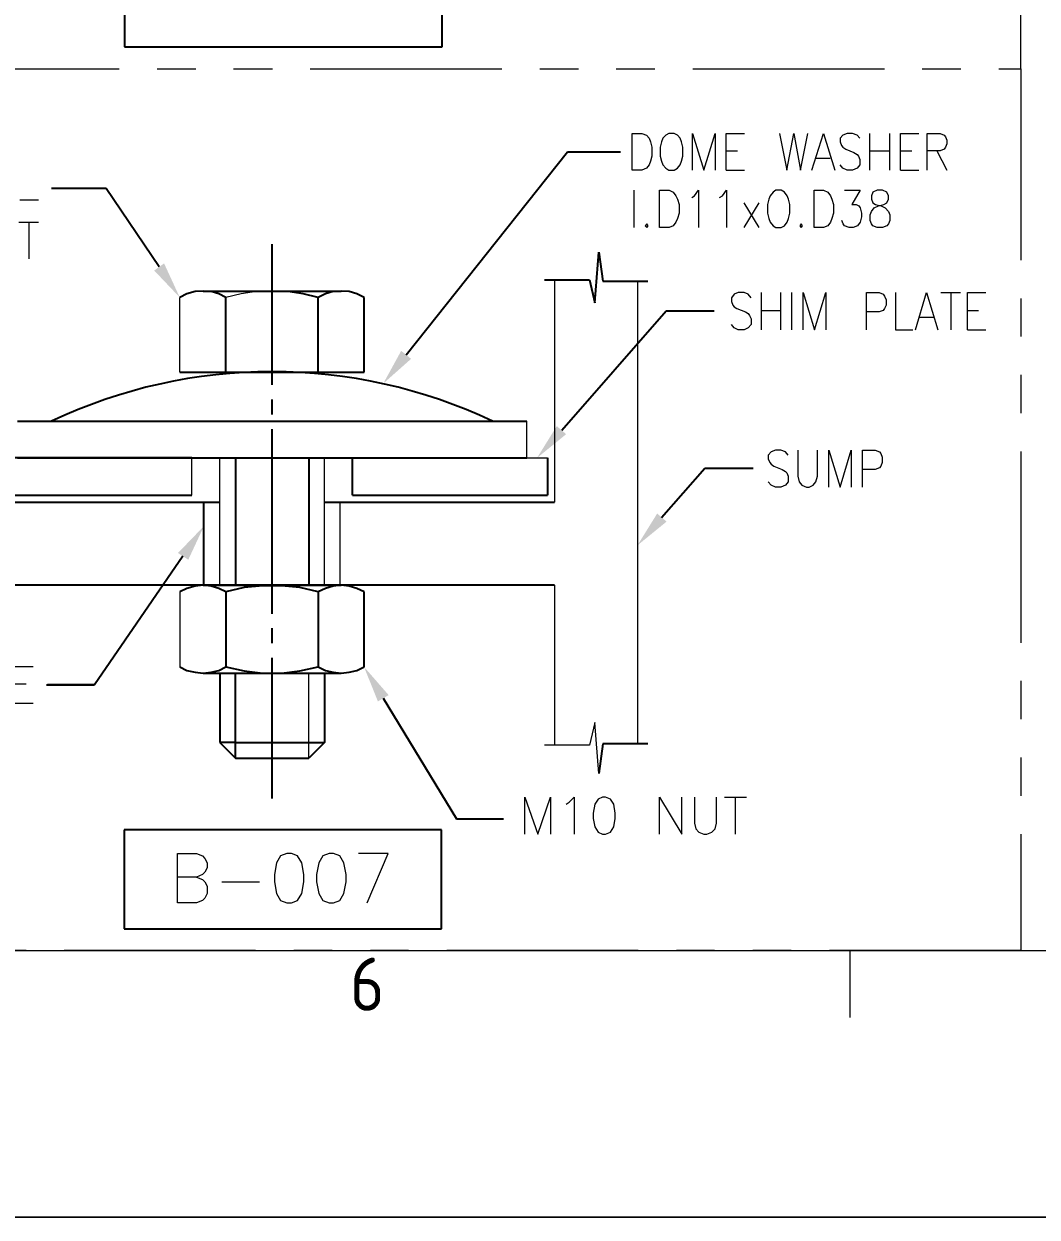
# Model space of a CAD drawing. Header units: inches. Extents: x -15980 to 45789, y -23276 to 2417.
# Drawn here: x 5702 to 6375, y -20343 to -19551 of the extents above; entities that cross this region are included whole.
import ezdxf
from ezdxf.enums import TextEntityAlignment as Align

# ---------------------------------------------------------------- set-up
doc = ezdxf.new("R2010")
doc.units = ezdxf.units.IN
doc.header["$MEASUREMENT"] = 0
doc.linetypes.add('PHANTOMX2', pattern=[127, 63.5, -12.7, 12.7, -12.7, 12.7, -12.7])
for name, color, linetype, lineweight in [('CADRE', 254, 'Continuous', 5), ('Color-7-Line_Weight-25', 7, 'Continuous', 25), ('Color-7-Line_Weight-9', 7, 'Continuous', 9), ('HATCH', 130, 'PHANTOMX2', 9), ('Plot Plan', 9, 'Continuous', 0), ('TEXT', 2, 'Continuous', 13)]:
    doc.layers.add(name, color=color, linetype=linetype, lineweight=lineweight)
doc.layers.add('dim', color=82, linetype='Continuous')
doc.styles.add('ISO Proportional', font='isocp.shx')

# ---------------------------------------------------------------- blocks, each defined once
blk = doc.blocks.new('A$C672abb9b')
at = {"layer": 'dim'}
for p, q in [((384.52, 80.3), (384.52, 14.52)), ((595.24, 14.52), (595.24, 80.3)), ((384.52, 14.52), (595.24, 14.52))]:
    blk.add_line(p, q, dxfattribs=at)
at = {"layer": 'HATCH', "ltscale": 2}
blk.add_lwpolyline([(0, 0), (979.47, 0), (979.47, 585.42), (0, 585.42)], close=True, dxfattribs=at)
blk = doc.blocks.new('A$C753a842a')
at = {"layer": 'dim'}
for points in [[(411.01, 756.72), (404.46, 751.96), (421.43, 734.1)], [(575, 693.33), (568.45, 698.69), (556.55, 676.96)], [(671.73, 648.69), (677.98, 643.33), (658.63, 627.56)], [(738.39, 590.65), (744.64, 585.29), (725.3, 569.52)], [(420.24, 564.46), (427.08, 560), (437.5, 582.32)], [(552.98, 465.95), (560.12, 470.12), (543.75, 488.87)]]:
    blk.add_hatch(color=256, dxfattribs=at).paths.add_polyline_path(points)
at = {"layer": 'Color-7-Line_Weight-25', "linetype": 'Continuous'}
for p, q in [((482.74, 676.07), (482.74, 769.52)), ((697.02, 730.53), (699.7, 764.16)), ((699.7, 764.16), (702.38, 744.82)), ((663.69, 745.71), (693.45, 745.71)), ((693.45, 745.71), (697.02, 730.53)), ((702.38, 744.82), (732.14, 744.82)), ((431.55, 737.97), (426.19, 736.48)), ((436.91, 738.27), (431.55, 737.97)), ((436.91, 738.27), (528.57, 738.27)), ((442.26, 737.97), (436.91, 738.27)), ((447.32, 736.48), (442.26, 737.97)), ((493.16, 737.97), (482.74, 738.27)), ((503.27, 736.48), (493.16, 737.97)), ((523.21, 737.97), (518.16, 736.48)), ((528.57, 738.27), (523.21, 737.97)), ((533.93, 737.97), (528.57, 738.27)), ((538.99, 736.48), (533.93, 737.97)), ((426.19, 736.48), (421.43, 734.1)), ((452.08, 734.1), (447.32, 736.48)), ((452.08, 684.4), (452.08, 734.1)), ((513.39, 734.1), (503.27, 736.48)), ((518.16, 736.48), (513.39, 734.1)), ((513.39, 684.4), (513.39, 734.1)), ((543.75, 734.1), (538.99, 736.48)), ((543.75, 684.4), (543.75, 734.1)), ((421.43, 684.4), (543.75, 684.4)), ((482.74, 656.43), (482.74, 666.25)), ((313.69, 651.96), (651.79, 651.96)), ((482.74, 523.98), (482.74, 646.6)), ((429.47, 627.56), (211.31, 627.56)), ((313.69, 627.56), (651.79, 627.56)), ((458.33, 627.56), (458.33, 543.03)), ((507.14, 627.56), (507.14, 543.03)), ((536.01, 602.85), (536.01, 627.56)), ((665.48, 627.56), (665.48, 602.85)), ((212.2, 602.85), (429.47, 602.85)), ((536.01, 602.85), (665.48, 602.85)), ((269.64, 598.09), (447.92, 598.09)), ((437.5, 543.03), (437.5, 598.09)), ((517.56, 598.09), (670.24, 598.09)), ((670.24, 543.03), (269.64, 543.03)), ((426.19, 540.95), (421.43, 538.57)), ((431.55, 542.44), (426.19, 540.95)), ((436.91, 543.03), (431.55, 542.44)), ((436.91, 543.03), (528.57, 543.03)), ((442.26, 542.44), (436.91, 543.03)), ((447.32, 540.95), (442.26, 542.44)), ((452.08, 538.57), (447.32, 540.95)), ((464.29, 541.54), (452.08, 538.57)), ((476.49, 542.73), (464.29, 541.54)), ((488.99, 542.73), (476.49, 542.73)), ((501.19, 541.54), (488.99, 542.73)), ((513.39, 538.57), (501.19, 541.54)), ((518.16, 540.95), (513.39, 538.57)), ((523.21, 542.44), (518.16, 540.95)), ((528.57, 543.03), (523.21, 542.44)), ((533.93, 542.44), (528.57, 543.03)), ((538.99, 540.95), (533.93, 542.44)), ((543.75, 538.57), (538.99, 540.95)), ((452.08, 538.57), (452.08, 488.87)), ((513.39, 538.57), (513.39, 488.87)), ((543.75, 488.87), (543.75, 538.57)), ((482.74, 504.64), (482.74, 514.46)), ((482.74, 401.37), (482.74, 494.82)), ((421.43, 488.87), (426.19, 486.48)), ((426.19, 486.48), (431.55, 485.29)), ((431.55, 485.29), (436.91, 484.7)), ((436.91, 484.7), (442.26, 485.29)), ((436.91, 484.7), (528.57, 484.7)), ((442.26, 485.29), (447.32, 486.48)), ((447.32, 486.48), (452.08, 488.87)), ((447.92, 484.7), (447.92, 438.57)), ((452.08, 488.87), (464.29, 486.19)), ((458.33, 428.15), (458.33, 484.7)), ((464.29, 486.19), (476.49, 484.7)), ((476.49, 484.7), (488.99, 484.7)), ((488.99, 484.7), (501.19, 486.19)), ((501.19, 486.19), (513.39, 488.87)), ((513.39, 488.87), (518.16, 486.48)), ((517.56, 484.7), (517.56, 438.57)), ((518.16, 486.48), (523.21, 485.29)), ((523.21, 485.29), (528.57, 484.7)), ((528.57, 484.7), (533.93, 485.29)), ((533.93, 485.29), (538.99, 486.48)), ((538.99, 486.48), (543.75, 488.87)), ((458.33, 438.57), (447.92, 438.57)), ((447.92, 438.57), (458.33, 428.15)), ((458.33, 438.57), (507.14, 438.57)), ((507.14, 438.57), (517.56, 438.57)), ((517.56, 438.57), (507.14, 428.15)), ((702.38, 437.68), (699.7, 418.03)), ((732.14, 437.68), (702.38, 437.68)), ((458.33, 428.15), (507.14, 428.15))]:
    blk.add_line(p, q, dxfattribs=at)
blk.add_arc((482.74, 342.42), 342.42, 64.68314, 115.31686, dxfattribs=at)
at = {"layer": 'Color-7-Line_Weight-9', "linetype": 'Continuous'}
for p, q in [((670.24, 745.71), (670.24, 598.09)), ((725.3, 744.82), (725.3, 437.68)), ((421.43, 684.4), (421.43, 734.1)), ((651.79, 627.56), (651.79, 651.96)), ((429.47, 602.85), (429.47, 627.56)), ((447.92, 543.03), (447.92, 627.56)), ((517.56, 543.03), (517.56, 627.56)), ((536.01, 627.56), (665.48, 627.56)), ((527.98, 543.03), (527.98, 598.09)), ((670.24, 543.03), (670.24, 436.78)), ((421.43, 538.57), (421.43, 488.87)), ((507.14, 428.15), (507.14, 484.7))]:
    blk.add_line(p, q, dxfattribs=at)
for points in [[(482.74, 738.27), (472.32, 737.97), (462.2, 736.48), (452.08, 734.1)], [(699.7, 418.03), (697.02, 451.96), (693.45, 436.78), (663.69, 436.78)]]:
    blk.add_lwpolyline(points, dxfattribs=at)
at = {"layer": 'dim'}
for p, q in [((571.73, 696.01), (678.87, 830.83)), ((678.87, 830.83), (713.99, 830.83)), ((372.62, 806.43), (336.31, 806.43)), ((407.74, 754.34), (372.62, 806.43)), ((675, 646.01), (744.35, 725.18)), ((744.35, 725.18), (776.19, 725.18)), ((741.37, 587.97), (769.94, 620.71)), ((769.94, 620.71), (802.08, 620.71)), ((423.51, 562.38), (364.88, 476.96)), ((333.04, 476.96), (364.88, 476.96)), ((364.88, 476.96), (333.63, 476.96)), ((556.55, 468.03), (605.06, 387.97)), ((384.52, 380.77), (384.52, 315)), ((595.24, 380.77), (384.52, 380.77)), ((595.24, 315), (595.24, 380.77)), ((605.06, 387.97), (636.31, 387.97)), ((384.52, 315), (595.24, 315))]:
    blk.add_line(p, q, dxfattribs=at)
at = {"layer": 'HATCH', "ltscale": 2}
blk.add_lwpolyline([(0, 885.89), (979.76, 885.89), (979.76, 300.47), (0, 300.47)], close=True, dxfattribs=at)
at = {"layer": 'TEXT', "ltscale": 0.5}
for p, q in [((742.26, 839.76), (741.37, 837.38)), ((744.05, 841.84), (742.26, 839.76)), ((746.13, 843.03), (744.05, 841.84)), ((749.7, 843.03), (746.13, 843.03)), ((751.79, 841.84), (749.7, 843.03)), ((753.57, 839.76), (751.79, 841.84)), ((754.46, 837.38), (753.57, 839.76)), ((761.91, 818.63), (761.91, 843.03)), ((761.91, 843.03), (769.35, 818.63)), ((769.35, 818.63), (776.79, 843.03)), ((776.79, 843.03), (776.79, 818.63)), ((784.23, 818.63), (784.23, 843.03)), ((784.23, 843.03), (796.43, 843.03)), ((819.64, 843.03), (824.41, 818.63)), ((824.41, 818.63), (829.17, 843.03)), ((829.17, 843.03), (833.63, 818.63)), ((833.63, 818.63), (838.39, 843.03)), ((841.07, 818.63), (848.81, 843.03)), ((848.81, 843.03), (856.25, 818.63)), ((861.61, 841.84), (859.82, 839.76)), ((859.82, 839.76), (859.82, 837.38)), ((864.58, 843.03), (861.61, 841.84)), ((868.16, 843.03), (864.58, 843.03)), ((871.13, 841.84), (868.16, 843.03)), ((872.92, 839.76), (871.13, 841.84)), ((879.47, 843.03), (879.47, 818.63)), ((892.56, 843.03), (892.56, 818.63)), ((900, 818.63), (900, 843.03)), ((900, 843.03), (912.2, 843.03)), ((917.56, 818.63), (917.56, 843.03)), ((917.56, 843.03), (926.19, 843.03)), ((926.19, 843.03), (928.87, 841.84)), ((928.87, 841.84), (929.76, 840.65)), ((929.76, 840.65), (930.66, 838.57)), ((741.37, 837.38), (740.48, 833.81)), ((740.48, 833.81), (740.48, 827.85)), ((755.36, 833.81), (754.46, 837.38)), ((755.36, 827.85), (755.36, 833.81)), ((859.82, 837.38), (860.72, 835)), ((860.72, 835), (861.61, 833.81)), ((861.61, 833.81), (863.69, 832.62)), ((863.69, 832.62), (869.05, 830.24)), ((928.87, 832.62), (926.19, 831.43)), ((929.76, 833.81), (928.87, 832.62)), ((930.66, 836.19), (929.76, 833.81)), ((930.66, 838.57), (930.66, 836.19)), ((740.48, 827.85), (741.37, 824.58)), ((741.37, 824.58), (742.26, 822.2)), ((753.57, 822.2), (754.46, 824.58)), ((754.46, 824.58), (755.36, 827.85)), ((784.23, 831.43), (791.67, 831.43)), ((844.05, 826.66), (853.27, 826.66)), ((869.05, 830.24), (871.13, 829.04)), ((871.13, 829.04), (872.02, 827.85)), ((872.02, 827.85), (872.92, 825.77)), ((872.92, 825.77), (872.92, 822.2)), ((879.47, 831.43), (892.56, 831.43)), ((900, 831.43), (907.44, 831.43)), ((926.19, 831.43), (917.56, 831.43)), ((924.11, 831.43), (930.66, 818.63)), ((742.26, 822.2), (744.05, 819.82)), ((744.05, 819.82), (746.13, 818.63)), ((746.13, 818.63), (749.7, 818.63)), ((749.7, 818.63), (751.79, 819.82)), ((751.79, 819.82), (753.57, 822.2)), ((784.23, 818.63), (796.43, 818.63)), ((861.61, 819.82), (859.82, 822.2)), ((864.58, 818.63), (861.61, 819.82)), ((868.16, 818.63), (864.58, 818.63)), ((871.13, 819.82), (868.16, 818.63)), ((872.92, 822.2), (871.13, 819.82)), ((900, 818.63), (912.2, 818.63)), ((722.92, 805.23), (722.92, 780.53)), ((739.88, 780.53), (739.88, 805.23)), ((739.88, 805.23), (746.43, 805.23)), ((746.43, 805.23), (749.11, 804.04)), ((749.11, 804.04), (750.89, 801.66)), ((750.89, 801.66), (751.79, 799.28)), ((761.31, 800.47), (763.1, 801.66)), ((763.1, 801.66), (765.77, 805.23)), ((765.77, 805.23), (765.77, 780.53)), ((779.76, 800.47), (781.85, 801.66)), ((781.85, 801.66), (784.52, 805.23)), ((784.52, 805.23), (784.52, 780.53)), ((813.39, 801.66), (812.5, 799.28)), ((815.48, 804.04), (813.39, 801.66)), ((817.26, 805.23), (815.48, 804.04)), ((820.83, 805.23), (817.26, 805.23)), ((822.92, 804.04), (820.83, 805.23)), ((824.7, 801.66), (822.92, 804.04)), ((825.6, 799.28), (824.7, 801.66)), ((842.56, 780.53), (842.56, 805.23)), ((842.56, 805.23), (848.81, 805.23)), ((848.81, 805.23), (851.79, 804.04)), ((851.79, 804.04), (853.57, 801.66)), ((853.57, 801.66), (854.47, 799.28)), ((862.8, 805.23), (873.22, 805.23)), ((873.22, 805.23), (867.56, 795.71)), ((881.55, 804.04), (880.66, 801.66)), ((880.66, 801.66), (880.66, 799.28)), ((884.52, 805.23), (881.55, 804.04)), ((888.1, 805.23), (884.52, 805.23)), ((890.78, 804.04), (888.1, 805.23)), ((891.97, 801.66), (890.78, 804.04)), ((891.97, 799.28), (891.97, 801.66)), ((315.18, 798.99), (327.68, 798.99)), ((751.79, 799.28), (752.98, 795.71)), ((752.98, 795.71), (752.98, 790.06)), ((795.83, 796.9), (805.95, 780.53)), ((805.95, 796.9), (795.83, 780.53)), ((812.5, 799.28), (811.61, 795.71)), ((811.61, 795.71), (811.61, 790.06)), ((826.49, 795.71), (825.6, 799.28)), ((826.49, 790.06), (826.49, 795.71)), ((854.47, 799.28), (855.36, 795.71)), ((855.36, 795.71), (855.36, 790.06)), ((867.56, 795.71), (870.54, 795.71)), ((870.54, 795.71), (872.32, 794.82)), ((872.32, 794.82), (873.22, 793.63)), ((873.22, 793.63), (874.11, 790.06)), ((880.66, 799.28), (881.55, 796.9)), ((880.66, 791.25), (882.44, 793.63)), ((881.55, 796.9), (883.33, 795.71)), ((882.44, 793.63), (885.42, 794.82)), ((883.33, 795.71), (887.2, 794.82)), ((885.42, 794.82), (888.99, 795.71)), ((887.2, 794.82), (889.88, 793.63)), ((888.99, 795.71), (890.78, 796.9)), ((889.88, 793.63), (891.97, 791.25)), ((890.78, 796.9), (891.97, 799.28)), ((751.79, 786.48), (750.89, 784.1)), ((752.98, 790.06), (751.79, 786.48)), ((811.61, 790.06), (812.5, 786.48)), ((812.5, 786.48), (813.39, 784.1)), ((824.7, 784.1), (825.6, 786.48)), ((825.6, 786.48), (826.49, 790.06)), ((854.47, 786.48), (853.57, 784.1)), ((855.36, 790.06), (854.47, 786.48)), ((861.91, 782.91), (861.01, 785.29)), ((874.11, 787.68), (873.22, 784.1)), ((874.11, 790.06), (874.11, 787.68)), ((879.76, 788.87), (880.66, 791.25)), ((879.76, 785.29), (879.76, 788.87)), ((880.66, 782.91), (879.76, 785.29)), ((891.97, 791.25), (892.86, 788.87)), ((892.86, 785.29), (891.97, 782.91)), ((892.86, 788.87), (892.86, 785.29)), ((314.58, 784.1), (327.68, 784.1)), ((321.13, 784.1), (321.13, 759.7)), ((731.55, 782.91), (730.36, 781.72)), ((730.36, 781.72), (731.55, 780.53)), ((732.44, 781.72), (731.55, 782.91)), ((731.55, 780.53), (732.44, 781.72)), ((746.43, 780.53), (739.88, 780.53)), ((749.11, 781.72), (746.43, 780.53)), ((750.89, 784.1), (749.11, 781.72)), ((813.39, 784.1), (815.48, 781.72)), ((815.48, 781.72), (817.26, 780.53)), ((817.26, 780.53), (820.83, 780.53)), ((820.83, 780.53), (822.92, 781.72)), ((822.92, 781.72), (824.7, 784.1)), ((833.93, 782.91), (833.04, 781.72)), ((833.04, 781.72), (833.93, 780.53)), ((834.82, 781.72), (833.93, 782.91)), ((833.93, 780.53), (834.82, 781.72)), ((848.81, 780.53), (842.56, 780.53)), ((851.79, 781.72), (848.81, 780.53)), ((853.57, 784.1), (851.79, 781.72)), ((862.8, 781.72), (861.91, 782.91)), ((865.77, 780.53), (862.8, 781.72)), ((868.45, 780.53), (865.77, 780.53)), ((871.43, 781.72), (868.45, 780.53)), ((873.22, 784.1), (871.43, 781.72)), ((881.55, 781.72), (880.66, 782.91)), ((884.52, 780.53), (881.55, 781.72)), ((888.1, 780.53), (884.52, 780.53)), ((890.78, 781.72), (888.1, 780.53)), ((891.97, 782.91), (890.78, 781.72)), ((807.44, 737.38), (807.44, 712.68)), ((820.24, 737.38), (820.24, 712.68)), ((827.68, 737.38), (827.68, 712.68)), ((835.42, 712.68), (835.42, 737.38)), ((835.42, 737.38), (842.86, 712.68)), ((842.86, 712.68), (850.3, 737.38)), ((850.3, 737.38), (850.3, 712.68)), ((877.38, 712.68), (877.38, 737.38)), ((877.38, 737.38), (885.72, 737.38)), ((885.72, 737.38), (888.39, 736.19)), ((896.73, 737.38), (896.73, 712.68)), ((909.82, 712.68), (917.26, 737.38)), ((917.26, 737.38), (924.7, 712.68)), ((926.79, 737.38), (939.88, 737.38)), ((933.33, 737.38), (933.33, 712.68)), ((944.35, 712.68), (944.35, 737.38)), ((944.35, 737.38), (956.55, 737.38)), ((888.39, 736.19), (889.29, 735)), ((889.29, 735), (890.48, 732.62)), ((890.48, 729.04), (889.29, 726.66)), ((890.48, 732.62), (890.48, 729.04)), ((807.44, 725.47), (820.24, 725.47)), ((885.72, 724.58), (877.38, 724.58)), ((888.39, 725.47), (885.72, 724.58)), ((889.29, 726.66), (888.39, 725.47)), ((912.8, 721.01), (922.02, 721.01)), ((944.35, 725.47), (951.79, 725.47)), ((896.73, 712.68), (908.04, 712.68)), ((944.35, 712.68), (956.55, 712.68)), ((831.85, 632.62), (831.85, 615.35)), ((844.94, 615.35), (844.94, 632.62)), ((852.38, 608.21), (852.38, 632.62)), ((852.38, 632.62), (859.82, 608.21)), ((859.82, 608.21), (867.26, 632.62)), ((867.26, 632.62), (867.26, 608.21)), ((874.7, 608.21), (874.7, 632.62)), ((874.7, 632.62), (883.04, 632.62)), ((883.04, 632.62), (886.01, 631.72)), ((886.01, 631.72), (886.91, 630.53)), ((886.91, 630.53), (887.8, 628.15)), ((887.8, 628.15), (887.8, 624.58)), ((883.04, 619.82), (874.7, 619.82)), ((886.01, 621.01), (883.04, 619.82)), ((886.91, 622.2), (886.01, 621.01)), ((887.8, 624.58), (886.91, 622.2)), ((831.85, 615.35), (832.74, 611.78)), ((832.74, 611.78), (834.52, 609.4)), ((841.97, 609.4), (843.75, 611.78)), ((843.75, 611.78), (844.94, 615.35)), ((834.52, 609.4), (837.5, 608.21)), ((837.5, 608.21), (839.29, 608.21)), ((839.29, 608.21), (841.97, 609.4)), ((311.91, 489.16), (324.11, 489.16)), ((311.91, 477.56), (319.35, 477.56)), ((311.91, 464.76), (324.11, 464.76)), ((650.6, 377.85), (650.6, 402.26)), ((650.6, 402.26), (659.23, 377.85)), ((659.23, 377.85), (667.56, 402.26)), ((667.56, 402.26), (667.56, 377.85)), ((677.98, 397.79), (680.06, 398.98)), ((680.06, 398.98), (683.33, 402.26)), ((683.33, 402.26), (683.33, 377.85)), ((697.02, 397.79), (695.83, 391.84)), ((699.11, 401.07), (697.02, 397.79)), ((702.08, 402.26), (699.11, 401.07)), ((704.17, 402.26), (702.08, 402.26)), ((707.44, 401.07), (704.17, 402.26)), ((709.52, 397.79), (707.44, 401.07)), ((710.42, 391.84), (709.52, 397.79)), ((739.88, 377.85), (739.88, 402.26)), ((739.88, 402.26), (754.76, 377.85)), ((754.76, 377.85), (754.76, 402.26)), ((763.1, 402.26), (763.1, 385)), ((777.68, 385), (777.68, 402.26)), ((783.04, 402.26), (797.62, 402.26)), ((790.18, 402.26), (790.18, 377.85)), ((695.83, 391.84), (695.83, 388.27)), ((695.83, 388.27), (697.02, 382.62)), ((709.52, 382.62), (710.42, 388.27)), ((710.42, 388.27), (710.42, 391.84)), ((697.02, 382.62), (699.11, 379.04)), ((707.44, 379.04), (709.52, 382.62)), ((763.1, 385), (763.99, 381.42)), ((763.99, 381.42), (766.07, 379.04)), ((774.7, 379.04), (776.79, 381.42)), ((776.79, 381.42), (777.68, 385)), ((699.11, 379.04), (702.08, 377.85)), ((702.08, 377.85), (704.17, 377.85)), ((704.17, 377.85), (707.44, 379.04)), ((766.07, 379.04), (769.35, 377.85)), ((769.35, 377.85), (771.43, 377.85)), ((771.43, 377.85), (774.7, 379.04)), ((419.94, 332.26), (419.94, 365)), ((419.94, 365), (432.44, 365)), ((432.44, 365), (436.61, 363.51)), ((492.56, 365), (488.39, 363.51)), ((495.54, 365), (492.56, 365)), ((499.7, 363.51), (495.54, 365)), ((520.54, 365), (516.37, 363.51)), ((523.51, 365), (520.54, 365)), ((527.68, 363.51), (523.51, 365)), ((559.82, 365), (540.18, 365)), ((545.83, 332.26), (559.82, 365)), ((436.61, 363.51), (438.1, 361.72)), ((438.1, 361.72), (439.58, 358.75)), ((439.58, 358.75), (439.58, 355.47)), ((485.71, 358.75), (484.23, 351.01)), ((488.39, 363.51), (485.71, 358.75)), ((502.38, 358.75), (499.7, 363.51)), ((503.87, 351.01), (502.38, 358.75)), ((513.69, 358.75), (512.2, 351.01)), ((516.37, 363.51), (513.69, 358.75)), ((530.36, 358.75), (527.68, 363.51)), ((531.85, 351.01), (530.36, 358.75)), ((432.44, 349.22), (419.94, 349.22)), ((436.61, 351.01), (432.44, 349.22)), ((432.44, 349.22), (436.61, 347.73)), ((438.1, 352.5), (436.61, 351.01)), ((439.58, 355.47), (438.1, 352.5)), ((484.23, 351.01), (484.23, 346.25)), ((503.87, 346.25), (503.87, 351.01)), ((512.2, 351.01), (512.2, 346.25)), ((531.85, 346.25), (531.85, 351.01)), ((436.61, 347.73), (438.1, 346.25)), ((438.1, 346.25), (439.58, 343.27)), ((439.58, 343.27), (439.58, 338.51)), ((449.41, 346.25), (474.41, 346.25)), ((484.23, 346.25), (485.71, 338.51)), ((502.38, 338.51), (503.87, 346.25)), ((512.2, 346.25), (513.69, 338.51)), ((530.36, 338.51), (531.85, 346.25)), ((436.61, 333.75), (432.44, 332.26)), ((438.1, 335.23), (436.61, 333.75)), ((439.58, 338.51), (438.1, 335.23)), ((485.71, 338.51), (488.39, 333.75)), ((488.39, 333.75), (492.56, 332.26)), ((495.54, 332.26), (499.7, 333.75)), ((499.7, 333.75), (502.38, 338.51)), ((513.69, 338.51), (516.37, 333.75)), ((516.37, 333.75), (520.54, 332.26)), ((523.51, 332.26), (527.68, 333.75)), ((527.68, 333.75), (530.36, 338.51)), ((432.44, 332.26), (419.94, 332.26)), ((492.56, 332.26), (495.54, 332.26)), ((520.54, 332.26), (523.51, 332.26))]:
    blk.add_line(p, q, dxfattribs=at)
blk.add_lwpolyline([(721.73, 818.63), (721.73, 843.03), (728.27, 843.03), (731.25, 841.84), (733.04, 839.76), (733.93, 837.38), (734.82, 833.81), (734.82, 827.85), (733.93, 824.58), (733.04, 822.2), (731.25, 819.82), (728.27, 818.63)], close=True, dxfattribs=at)
for points in [[(800.89, 733.81), (798.81, 736.19), (796.13, 737.38), (792.26, 737.38), (789.58, 736.19), (787.8, 733.81), (787.8, 731.43), (788.69, 729.04), (789.58, 727.85), (791.37, 726.66), (797.02, 724.58), (798.81, 723.39), (799.7, 722.2), (800.89, 719.82), (800.89, 716.25), (798.81, 713.87), (796.13, 712.68), (792.26, 712.68), (789.58, 713.87), (787.8, 716.25)], [(825.3, 629.34), (823.51, 631.72), (820.54, 632.62), (816.97, 632.62), (813.99, 631.72), (812.2, 629.34), (812.2, 626.96), (813.1, 624.58), (813.99, 623.39), (815.77, 622.2), (821.43, 619.82), (823.51, 618.63), (824.41, 617.73), (825.3, 615.35), (825.3, 611.78), (823.51, 609.4), (820.54, 608.21), (816.97, 608.21), (813.99, 609.4), (812.2, 611.78)]]:
    blk.add_lwpolyline(points, dxfattribs=at)
blk = doc.blocks.new('A$Ceb6babff')
at = {"layer": 'CADRE', "color": 2}
blk.add_line((3981.69, 132.58), (3981.69, 176.77), dxfattribs=at)
at = {"layer": 'CADRE', "color": 8}
blk.add_lwpolyline([(0, 0), (10500, 0), (10500, 7424.24), (0, 7424.24)], close=True, dxfattribs=at)
at = {"layer": 'CADRE', "color": 4}
blk.add_lwpolyline([(176.77, 7247.47), (10323.23, 7247.47), (10323.23, 176.77), (176.77, 176.77)], close=True, dxfattribs=at)
at = {"layer": 'Plot Plan', "linetype": 'ByBlock'}
blk.add_lwpolyline([(10500, 0), (0, 0), (0, 7424.24), (10500, 7424.24)], close=True, dxfattribs=at)
at = {"layer": 'CADRE', "color": 2, "style": 'ISO Proportional'}
blk.add_text('6', height=35.35, dxfattribs=at).set_placement((3661.07, 154.67), align=Align.MIDDLE)

msp = doc.modelspace()

# ---------------------------------------------------------------- block references
for name, p in [('A$Ceb6babff', (2269.117, -20343.245)), ('A$C672abb9b', (5384.575, -19580.912)), ('A$C753a842a', (5384.277, -20466.801))]:
    msp.add_blockref(name, p)

doc.saveas('drawing.dxf')
